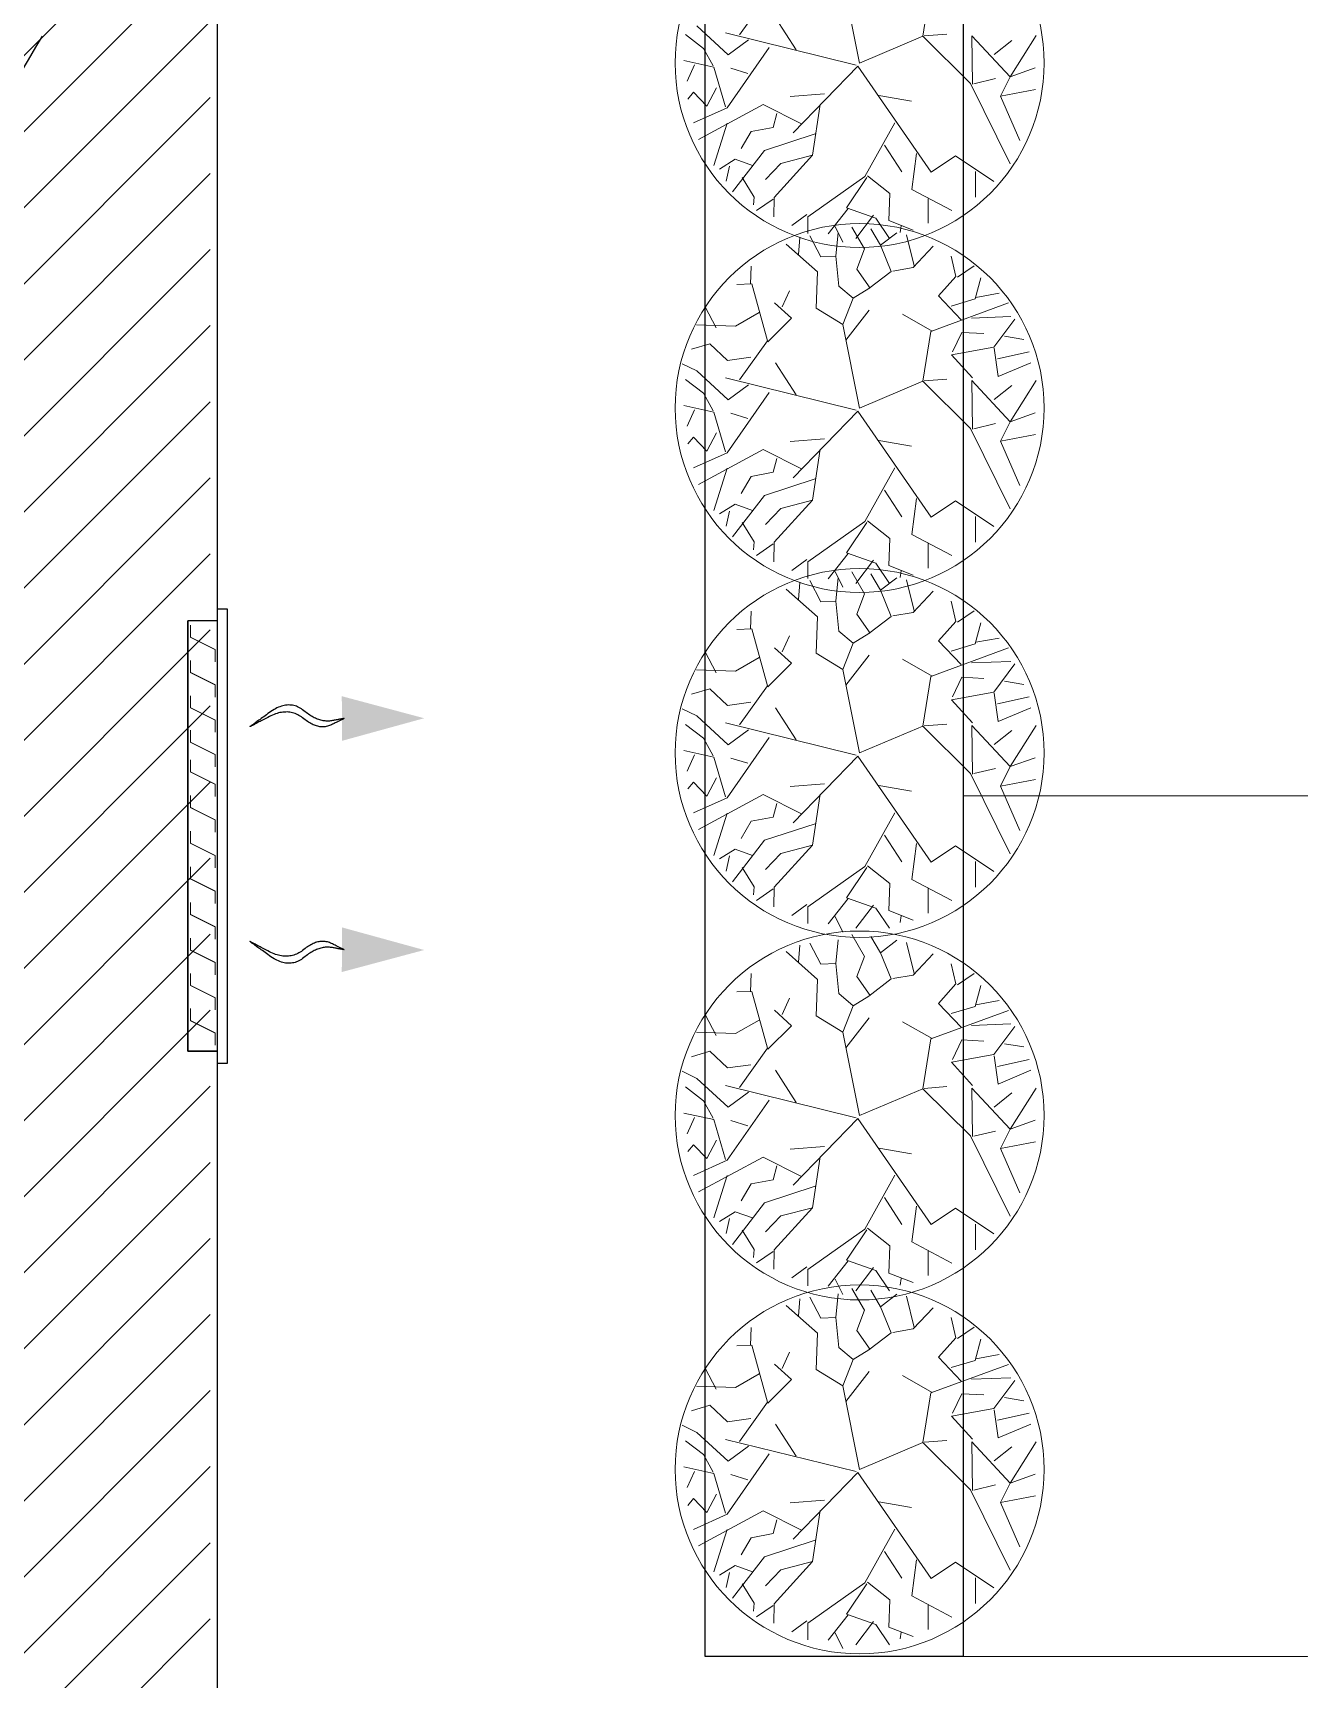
# Model space of a CAD drawing. Header units: millimetres. Extents: x 148480 to 578986, y 39883 to 155062.
# Drawn here: x 238386 to 240593, y 134799 to 137668 of the extents above; entities that cross this region are included whole.
import ezdxf

# ---------------------------------------------------------------- set-up
doc = ezdxf.new("R2010")
doc.units = ezdxf.units.MM
doc.linetypes.add('CONTINU', pattern=[0])
doc.linetypes.add('HIDDEN', pattern=[0.375, 0.25, -0.125])
for name, color, linetype in [('Flooring', 44, 'Continuous'), ('I - MODULAR', 44, 'Continuous'), ('Layer4', 6, 'Continuous'), ('M-HVAC ELLIPTICAL DUCT', 6, 'Continuous'), ('M-HVAC-GRIL', 6, 'Continuous'), ('M-HVAC-INSULATION', 8, 'Continuous'), ('M-HVAC-SUPP', 4, 'Continuous')]:
    doc.layers.add(name, color=color, linetype=linetype)
doc.layers.add('I-01$0$i-plants', color=7, linetype='Continuous', lineweight=13, true_color=0x86b300)
for name, color, linetype, lineweight in [('ID - MODULAR', 44, 'Continuous', 5), ('KDBS-SIDE THROW GRILLE', 1, 'Continuous', 18), ('M HVAC GRILLE', 6, 'Continuous', 13)]:
    doc.layers.add(name, color=color, linetype=linetype, lineweight=lineweight)

# ---------------------------------------------------------------- blocks, each defined once
blk = doc.blocks.new('GFC1')
at = {"layer": 'Flooring', "color": 8, "linetype": 'HIDDEN', "ltscale": 1500}
blk.add_lwpolyline([(328672.2, 130068.3, 1.540604), (310717.1, 129143.3, 0.119203), (311634.4, 128071.9, -0.704413), (307490.1, 113767.5)], format="xyb", dxfattribs=at)
at = {"layer": 'I - MODULAR', "color": 8, "linetype": 'Continuous'}
blk.add_lwpolyline([(312189.7, 143324.8), (312639.7, 143324.8), (312639.7, 135824.7), (312189.7, 135824.7)], close=True, dxfattribs=at)
at = {"layer": 'I-01$0$i-plants', "color": 8}
for p, q in [((312459.1, 138601.9), (312429.6, 138747.2)), ((312569.2, 138648.5), (312583.1, 138735.3)), ((312249.5, 138650.8), (312298.6, 138719.2)), ((312348.2, 138624.7), (312312.6, 138680.9)), ((312186.7, 138627.5), (312155.4, 138651.7)), ((312230.1, 138616.1), (312175.1, 138666.5)), ((312452.8, 138598), (312225.3, 138654.3)), ((312459.1, 138601.9), (312569.2, 138648.5)), ((312569.2, 138648.5), (312652.6, 138566.3)), ((312571.5, 138649.2), (312610.9, 138652.2)), ((312655.7, 138565.1), (312654.5, 138649.6)), ((312654.5, 138649.6), (312721.5, 138578.1)), ((312721.5, 138578.1), (312766.9, 138649.8)), ((312204, 138597.1), (312186.7, 138627.5)), ((312301.7, 138628.7), (312228.4, 138523.9)), ((312265.4, 138642.3), (312230.1, 138616.1)), ((312693.7, 138616.6), (312724.1, 138641.4)), ((312204.7, 138594.9), (312152.8, 138606.2)), ((312171.4, 138598.5), (312158.4, 138570.1)), ((312225.5, 138525.4), (312204.7, 138594.9)), ((312264.2, 138583.9), (312234.6, 138593)), ((312456, 138596.6), (312343.5, 138480.2)), ((312456, 138596.6), (312583.5, 138411.7)), ((312721.5, 138578.1), (312765, 138593.5)), ((312209.9, 138558.7), (312192.9, 138526.8)), ((312652.6, 138566.3), (312721.5, 138426.3)), ((312658, 138565.8), (312695.7, 138574.8)), ((312721.5, 138578.1), (312704.8, 138544.2)), ((312169.4, 138551), (312159.5, 138539.2)), ((312192.9, 138526.8), (312169.4, 138551)), ((312291.2, 138529.5), (312178.1, 138468.7)), ((312357.5, 138495.7), (312291.2, 138529.5)), ((312398.1, 138548), (312337.9, 138543.5)), ((312390.1, 138529.9), (312376.7, 138441.1)), ((312492.7, 138545.1), (312549.4, 138535.3)), ((312704.8, 138544.2), (312765.8, 138555.7)), ((312704.8, 138544.2), (312738.6, 138467.1)), ((312228.4, 138523.9), (312169.5, 138497.4)), ((312314.5, 138514.1), (312308.4, 138489.8)), ((312228.4, 138497.1), (312205.2, 138423.2)), ((312270.1, 138482.8), (312252.5, 138453)), ((312308.4, 138489.8), (312270.1, 138482.8)), ((312381.5, 138478.4), (312293.5, 138449.7)), ((312520.3, 138497.7), (312468.2, 138403.9)), ((312293.5, 138449.7), (312237.8, 138377.3)), ((312502.7, 138458.8), (312532.6, 138412.1)), ((312558, 138444.1), (312549.9, 138381.6)), ((312241.9, 138434.2), (312214.8, 138417.2)), ((312232, 138422.4), (312226.5, 138396)), ((312272.1, 138423.2), (312241.9, 138434.2)), ((312321.9, 138427), (312295.3, 138398.9)), ((312376.7, 138441.1), (312310.3, 138367.8)), ((312376.7, 138441.1), (312321.9, 138427)), ((312583.6, 138411.7), (312626.1, 138440.1)), ((312626.1, 138440.1), (312693.2, 138395.4)), ((312254.3, 138402.3), (312275.1, 138368.4)), ((312468.2, 138403.9), (312368.6, 138333.7)), ((312471.4, 138402.6), (312436.4, 138349.6)), ((312473, 138405.4), (312512, 138374.6)), ((312661.2, 138412.6), (312661.1, 138368.1)), ((312275.1, 138368.4), (312274, 138354.5)), ((312308.4, 138364.8), (312279.6, 138345)), ((312310.3, 138367.8), (312309.5, 138333.9)), ((312512, 138374.6), (312510, 138327.2)), ((312549.9, 138381.6), (312620, 138344.6)), ((312578.8, 138365.5), (312578.4, 138322.9)), ((312367.3, 138338), (312340.9, 138318.9)), ((312368.6, 138333.7), (312369.1, 138305)), ((312439.2, 138348.4), (312404.3, 138304.3)), ((312436.4, 138349.6), (312487.1, 138331.5)), ((312483, 138336.8), (312452.4, 138296.3)), ((312487.1, 138331.5), (312511.1, 138296.3)), ((312510, 138327.2), (312552.4, 138310.7)), ((312391.3, 138264.2), (312372.5, 138301)), ((312416.5, 138316.8), (312430, 138289.6)), ((312417.8, 138265.3), (312421.7, 138306.6)), ((312467.8, 138278), (312445.4, 138316.1)), ((312495.3, 138284.2), (312478.6, 138312.8)), ((312495.3, 138284.2), (312523.8, 138306)), ((312531.5, 138318), (312529.7, 138306.3)), ((312554.2, 138248.2), (312540.8, 138302.2)), ((312385.8, 138237.8), (312331.2, 138286.2)), ((312352.6, 138268.2), (312354.7, 138297.7)), ((312454, 138242.6), (312467.8, 138278)), ((312514.3, 138238.6), (312495.3, 138284.2)), ((312552.6, 138245.3), (312587, 138282.5)), ((312269.1, 138216.3), (312270.2, 138247.9)), ((312417.8, 138265.3), (312391.3, 138264.2)), ((312422.8, 138213.2), (312417.8, 138265.3)), ((312477.3, 138209.5), (312454, 138242.6)), ((312516.9, 138239.4), (312552.6, 138245.3)), ((312626.9, 138229.9), (312618.8, 138265.2)), ((312629.8, 138228.4), (312658.8, 138248.3)), ((312271.4, 138217), (312245.2, 138215.9)), ((312298.6, 138117.9), (312271.4, 138217)), ((312383.5, 138174.6), (312385.8, 138237.8)), ((312448, 138191.9), (312422.8, 138213.2)), ((312475.1, 138208.8), (312514.3, 138238.6)), ((312596.7, 138196.1), (312626.9, 138229.9)), ((312660.2, 138190.7), (312670.4, 138227.4)), ((312340.2, 138157.2), (312311, 138184.1)), ((312323.8, 138176.7), (312336.8, 138205.1)), ((312429.6, 138146), (312448, 138191.9)), ((312448, 138191.9), (312475.1, 138208.8)), ((312583.1, 138134), (312718.5, 138183.7)), ((312636, 138154.5), (312596.7, 138196.1)), ((312618.4, 138178.1), (312660.2, 138190.7)), ((312661.8, 138193.5), (312702.4, 138201)), ((312208.8, 138140.2), (312189.7, 138176.9)), ((312283.9, 138167.1), (312242.5, 138143.5)), ((312299.2, 138116), (312340.2, 138157.2)), ((312429.6, 138146), (312383.5, 138174.6)), ((312434.9, 138118.7), (312475.5, 138170.9)), ((312585.7, 138134.7), (312534.1, 138164.1)), ((312653.9, 138157.5), (312722.8, 138160.2)), ((312693.1, 138106.8), (312729.4, 138155.7)), ((312242.5, 138143.5), (312175, 138145.6)), ((312459.1, 138000.6), (312429.6, 138146)), ((312569.2, 138047.2), (312583.1, 138134)), ((312620.7, 138098.4), (312637.3, 138132.5)), ((312637.3, 138132.5), (312675.5, 138130.4)), ((312198.3, 138112.6), (312166.2, 138102.9)), ((312228.6, 138083.6), (312198.3, 138112.6)), ((312249.5, 138049.5), (312298.6, 138117.9)), ((312619.3, 138093.5), (312693.1, 138106.8)), ((312693.8, 138104.7), (312700.8, 138055.5)), ((312699.3, 138086.3), (312754.7, 138098.5)), ((312711.6, 138125.6), (312745.4, 138120.1)), ((312175.1, 138065.2), (312149.8, 138077.6)), ((312269.7, 138089.2), (312228.6, 138083.6)), ((312348.2, 138023.4), (312312.6, 138079.6)), ((312655.8, 138053.2), (312619.3, 138093.5)), ((312700.8, 138055.5), (312757.6, 138079.3)), ((312186.7, 138026.2), (312155.4, 138050.5)), ((312230.1, 138014.8), (312175.1, 138065.2)), ((312452.8, 137996.7), (312225.3, 138053)), ((312265.4, 138041), (312230.1, 138014.8)), ((312459.1, 138000.6), (312569.2, 138047.2)), ((312569.2, 138047.2), (312652.6, 137965)), ((312571.5, 138047.9), (312610.9, 138050.9)), ((312655.7, 137963.9), (312654.5, 138048.4)), ((312654.5, 138048.4), (312721.5, 137976.8)), ((312721.5, 137976.8), (312766.9, 138048.5)), ((312204, 137995.8), (312186.7, 138026.2)), ((312301.7, 138027.4), (312228.4, 137922.6)), ((312693.7, 138015.3), (312724.1, 138040.1)), ((312204.7, 137993.6), (312152.8, 138004.9)), ((312171.4, 137997.2), (312158.4, 137968.8)), ((312225.5, 137924.1), (312204.7, 137993.6)), ((312264.2, 137982.6), (312234.6, 137991.7)), ((312456, 137995.3), (312343.5, 137878.9)), ((312456, 137995.3), (312583.5, 137810.4)), ((312721.5, 137976.8), (312765, 137992.2)), ((312209.9, 137957.4), (312192.9, 137925.5)), ((312652.6, 137965), (312721.5, 137825)), ((312658, 137964.5), (312695.7, 137973.5)), ((312721.5, 137976.8), (312704.8, 137942.9)), ((312704.8, 137942.9), (312765.8, 137954.4)), ((312169.4, 137949.7), (312159.5, 137937.9)), ((312192.9, 137925.5), (312169.4, 137949.7)), ((312291.2, 137928.2), (312178.1, 137867.4)), ((312357.5, 137894.4), (312291.2, 137928.2)), ((312398.1, 137946.7), (312337.9, 137942.2)), ((312390.1, 137928.7), (312376.7, 137839.8)), ((312492.7, 137943.8), (312549.4, 137934)), ((312704.8, 137942.9), (312738.6, 137865.8)), ((312228.4, 137922.6), (312169.5, 137896.1)), ((312314.5, 137912.8), (312308.4, 137888.5)), ((312228.4, 137895.8), (312205.2, 137821.9)), ((312270.1, 137881.5), (312252.5, 137851.7)), ((312308.4, 137888.5), (312270.1, 137881.5)), ((312381.5, 137877.1), (312293.5, 137848.4)), ((312520.3, 137896.4), (312468.2, 137802.7)), ((312293.5, 137848.4), (312237.8, 137776)), ((312376.7, 137839.8), (312310.3, 137766.5)), ((312376.7, 137839.8), (312321.9, 137825.7)), ((312502.7, 137857.5), (312532.6, 137810.8)), ((312558, 137842.9), (312549.9, 137780.3)), ((312241.9, 137832.9), (312214.8, 137816)), ((312232, 137821.1), (312226.5, 137794.7)), ((312272.1, 137821.9), (312241.9, 137832.9)), ((312321.9, 137825.7), (312295.3, 137797.7)), ((312583.6, 137810.5), (312626.1, 137838.8)), ((312626.1, 137838.8), (312693.2, 137794.1)), ((312661.2, 137811.3), (312661.1, 137766.8)), ((312254.3, 137801), (312275.1, 137767.1)), ((312468.2, 137802.7), (312368.6, 137732.4)), ((312471.4, 137801.3), (312436.4, 137748.3)), ((312473, 137804.1), (312512, 137773.3)), ((312275.1, 137767.1), (312274, 137753.2)), ((312308.4, 137763.6), (312279.6, 137743.7)), ((312310.3, 137766.5), (312309.5, 137732.6)), ((312512, 137773.3), (312510, 137725.9)), ((312549.9, 137780.3), (312620, 137743.3)), ((312578.8, 137764.2), (312578.4, 137721.7)), ((312367.3, 137736.7), (312340.9, 137717.6)), ((312368.6, 137732.4), (312369.1, 137703.7)), ((312439.2, 137747.1), (312404.3, 137703)), ((312436.4, 137748.3), (312487.1, 137730.2)), ((312483, 137735.5), (312452.4, 137695)), ((312487.1, 137730.2), (312511.1, 137695)), ((312510, 137725.9), (312552.4, 137709.4)), ((312352.6, 137666.9), (312354.7, 137696.4)), ((312391.3, 137662.9), (312372.5, 137699.7)), ((312416.5, 137715.5), (312430, 137688.3)), ((312417.8, 137664.1), (312421.7, 137705.3)), ((312467.8, 137676.7), (312445.4, 137714.8)), ((312495.3, 137682.9), (312478.6, 137711.5)), ((312495.3, 137682.9), (312523.8, 137704.7)), ((312531.5, 137716.7), (312529.7, 137705)), ((312554.2, 137646.9), (312540.8, 137701)), ((312385.8, 137636.5), (312331.2, 137685)), ((312454, 137641.3), (312467.8, 137676.7)), ((312514.3, 137637.3), (312495.3, 137682.9)), ((312552.6, 137644.1), (312587, 137681.2)), ((312269.1, 137615), (312270.2, 137646.6)), ((312417.8, 137664.1), (312391.3, 137662.9)), ((312422.8, 137611.9), (312417.8, 137664.1)), ((312477.3, 137608.2), (312454, 137641.3)), ((312516.9, 137638.1), (312552.6, 137644.1)), ((312626.9, 137628.6), (312618.8, 137663.9)), ((312629.8, 137627.1), (312658.8, 137647.1)), ((312271.4, 137615.7), (312245.2, 137614.6)), ((312298.6, 137516.6), (312271.4, 137615.7)), ((312383.5, 137573.3), (312385.8, 137636.5)), ((312448, 137590.6), (312422.8, 137611.9)), ((312475.1, 137607.6), (312514.3, 137637.3)), ((312596.7, 137594.8), (312626.9, 137628.6)), ((312660.2, 137589.4), (312670.4, 137626.1)), ((312340.2, 137555.9), (312311, 137582.8)), ((312323.8, 137575.4), (312336.8, 137603.8)), ((312429.6, 137544.7), (312448, 137590.6)), ((312448, 137590.6), (312475.1, 137607.6)), ((312583.1, 137532.7), (312718.5, 137582.4)), ((312636, 137553.3), (312596.7, 137594.8)), ((312618.4, 137576.8), (312660.2, 137589.4)), ((312661.8, 137592.2), (312702.4, 137599.7)), ((312208.8, 137538.9), (312189.7, 137575.6)), ((312283.9, 137565.8), (312242.5, 137542.2)), ((312299.2, 137514.7), (312340.2, 137555.9)), ((312429.6, 137544.7), (312383.5, 137573.3)), ((312434.9, 137517.4), (312475.5, 137569.6)), ((312585.7, 137533.5), (312534.1, 137562.8)), ((312653.9, 137556.3), (312722.8, 137558.9)), ((312693.1, 137505.5), (312729.4, 137554.5)), ((312242.5, 137542.2), (312175, 137544.3)), ((312459.1, 137399.3), (312429.6, 137544.7)), ((312569.2, 137446), (312583.1, 137532.7)), ((312620.7, 137497.1), (312637.3, 137531.2)), ((312637.3, 137531.2), (312675.5, 137529.1)), ((312711.6, 137524.3), (312745.4, 137518.9)), ((312198.3, 137511.3), (312166.2, 137501.6)), ((312228.6, 137482.3), (312198.3, 137511.3)), ((312249.5, 137448.2), (312298.6, 137516.6)), ((312619.3, 137492.2), (312693.1, 137505.5)), ((312693.8, 137503.4), (312700.8, 137454.2)), ((312699.3, 137485), (312754.7, 137497.2)), ((312175.1, 137463.9), (312149.8, 137476.4)), ((312269.7, 137487.9), (312228.6, 137482.3)), ((312348.2, 137422.1), (312312.6, 137478.3)), ((312655.8, 137451.9), (312619.3, 137492.2)), ((312700.8, 137454.2), (312757.6, 137478)), ((312186.7, 137425), (312155.4, 137449.2)), ((312230.1, 137413.5), (312175.1, 137463.9)), ((312452.8, 137395.4), (312225.3, 137451.7)), ((312265.4, 137439.7), (312230.1, 137413.5)), ((312459.1, 137399.3), (312569.2, 137446)), ((312569.2, 137446), (312652.6, 137363.7)), ((312571.5, 137446.6), (312610.9, 137449.6)), ((312655.7, 137362.6), (312654.5, 137447.1)), ((312654.5, 137447.1), (312721.5, 137375.5)), ((312693.7, 137414), (312724.1, 137438.8)), ((312721.5, 137375.5), (312766.9, 137447.2)), ((312204, 137394.5), (312186.7, 137425)), ((312301.7, 137426.1), (312228.4, 137321.3)), ((312204.7, 137392.3), (312152.8, 137403.6)), ((312171.4, 137395.9), (312158.4, 137367.5)), ((312225.5, 137322.8), (312204.7, 137392.3)), ((312264.2, 137381.3), (312234.6, 137390.4)), ((312456, 137394), (312343.5, 137277.6)), ((312456, 137394), (312583.5, 137209.1)), ((312721.5, 137375.5), (312765, 137390.9)), ((312209.9, 137356.1), (312192.9, 137324.2)), ((312652.6, 137363.7), (312721.5, 137223.7)), ((312658, 137363.3), (312695.7, 137372.2)), ((312721.5, 137375.5), (312704.8, 137341.6)), ((312704.8, 137341.6), (312765.8, 137353.1)), ((312169.4, 137348.4), (312159.5, 137336.6)), ((312192.9, 137324.2), (312169.4, 137348.4)), ((312291.2, 137326.9), (312178.1, 137266.2)), ((312357.5, 137293.1), (312291.2, 137326.9)), ((312398.1, 137345.4), (312337.9, 137340.9)), ((312390.1, 137327.4), (312376.7, 137238.5)), ((312492.7, 137342.5), (312549.4, 137332.7)), ((312704.8, 137341.6), (312738.6, 137264.5)), ((312228.4, 137321.3), (312169.5, 137294.8)), ((312228.4, 137294.5), (312205.2, 137220.6)), ((312314.5, 137311.5), (312308.4, 137287.2)), ((312520.3, 137295.1), (312468.2, 137201.4)), ((312270.1, 137280.2), (312252.5, 137250.5)), ((312308.4, 137287.2), (312270.1, 137280.2)), ((312381.5, 137275.9), (312293.5, 137247.1)), ((312293.5, 137247.1), (312237.8, 137174.7)), ((312376.7, 137238.5), (312310.3, 137165.2)), ((312376.7, 137238.5), (312321.9, 137224.4)), ((312502.7, 137256.2), (312532.6, 137209.5)), ((312558, 137241.6), (312549.9, 137179)), ((312583.6, 137209.2), (312626.1, 137237.5)), ((312626.1, 137237.5), (312693.2, 137192.8)), ((312241.9, 137231.6), (312214.8, 137214.7)), ((312232, 137219.8), (312226.5, 137193.4)), ((312272.1, 137220.7), (312241.9, 137231.6)), ((312321.9, 137224.4), (312295.3, 137196.4)), ((312661.2, 137210), (312661.1, 137165.5)), ((312254.3, 137199.7), (312275.1, 137165.8)), ((312468.2, 137201.4), (312368.6, 137131.1)), ((312471.4, 137200), (312436.4, 137147)), ((312473, 137202.8), (312512, 137172.1)), ((312275.1, 137165.8), (312274, 137151.9)), ((312308.4, 137162.3), (312279.6, 137142.4)), ((312310.3, 137165.2), (312309.5, 137131.4)), ((312512, 137172.1), (312510, 137124.6)), ((312549.9, 137179), (312620, 137142)), ((312578.8, 137162.9), (312578.4, 137120.4)), ((312367.3, 137135.4), (312340.9, 137116.3)), ((312368.6, 137131.1), (312369.1, 137102.4)), ((312439.2, 137145.8), (312404.3, 137101.7)), ((312436.4, 137147), (312487.1, 137128.9)), ((312483, 137134.2), (312452.4, 137093.7)), ((312487.1, 137128.9), (312511.1, 137093.7)), ((312510, 137124.6), (312552.4, 137108.1)), ((312416.5, 137114.2), (312430, 137087)), ((312531.5, 137115.4), (312529.7, 137103.7)), ((312391.3, 137031), (312372.5, 137067.8)), ((312417.8, 137032.2), (312421.7, 137073.5)), ((312467.8, 137044.8), (312445.4, 137082.9)), ((312495.3, 137051), (312478.6, 137079.6)), ((312495.3, 137051), (312523.8, 137072.8)), ((312554.2, 137015), (312540.8, 137069.1)), ((312385.8, 137004.6), (312331.2, 137053.1)), ((312352.6, 137035), (312354.7, 137064.6)), ((312454, 137009.5), (312467.8, 137044.8)), ((312514.3, 137005.4), (312495.3, 137051)), ((312552.6, 137012.2), (312587, 137049.4)), ((312269.1, 136983.2), (312270.2, 137014.8)), ((312417.8, 137032.2), (312391.3, 137031)), ((312422.8, 136980.1), (312417.8, 137032.2)), ((312477.3, 136976.4), (312454, 137009.5)), ((312516.9, 137006.2), (312552.6, 137012.2)), ((312626.9, 136996.8), (312618.8, 137032.1)), ((312629.8, 136995.3), (312658.8, 137015.2)), ((312271.4, 136983.8), (312245.2, 136982.8)), ((312298.6, 136884.7), (312271.4, 136983.8)), ((312383.5, 136941.4), (312385.8, 137004.6)), ((312448, 136958.7), (312422.8, 136980.1)), ((312475.1, 136975.7), (312514.3, 137005.4)), ((312596.7, 136962.9), (312626.9, 136996.8)), ((312660.2, 136957.5), (312670.4, 136994.2)), ((312340.2, 136924), (312311, 136950.9)), ((312323.8, 136943.6), (312336.8, 136971.9)), ((312429.6, 136912.8), (312448, 136958.7)), ((312448, 136958.7), (312475.1, 136975.7)), ((312583.1, 136900.8), (312718.5, 136950.6)), ((312636, 136921.4), (312596.7, 136962.9)), ((312618.4, 136945), (312660.2, 136957.5)), ((312661.8, 136960.4), (312702.4, 136967.8)), ((312208.8, 136907), (312189.7, 136943.7)), ((312283.9, 136933.9), (312242.5, 136910.3)), ((312299.2, 136882.8), (312340.2, 136924)), ((312429.6, 136912.8), (312383.5, 136941.4)), ((312434.9, 136885.5), (312475.5, 136937.8)), ((312585.7, 136901.6), (312534.1, 136930.9)), ((312653.9, 136924.4), (312722.8, 136927.1)), ((312693.1, 136873.7), (312729.4, 136922.6)), ((312242.5, 136910.3), (312175, 136912.5)), ((312459.1, 136767.5), (312429.6, 136912.8)), ((312569.2, 136814.1), (312583.1, 136900.8)), ((312620.7, 136865.2), (312637.3, 136899.4)), ((312637.3, 136899.4), (312675.5, 136897.3)), ((312711.6, 136892.5), (312745.4, 136887)), ((312198.3, 136879.4), (312166.2, 136869.8)), ((312228.6, 136850.5), (312198.3, 136879.4)), ((312249.5, 136816.3), (312298.6, 136884.7)), ((312619.3, 136860.4), (312693.1, 136873.7)), ((312693.8, 136871.5), (312700.8, 136822.3)), ((312699.3, 136853.1), (312754.7, 136865.3)), ((312175.1, 136832), (312149.8, 136844.5)), ((312269.7, 136856), (312228.6, 136850.5)), ((312348.2, 136790.2), (312312.6, 136846.5)), ((312655.8, 136820), (312619.3, 136860.4)), ((312700.8, 136822.3), (312757.6, 136846.2)), ((312186.7, 136793.1), (312155.4, 136817.3)), ((312230.1, 136781.7), (312175.1, 136832)), ((312452.8, 136763.6), (312225.3, 136819.9)), ((312265.4, 136807.9), (312230.1, 136781.7)), ((312459.1, 136767.5), (312569.2, 136814.1)), ((312569.2, 136814.1), (312652.6, 136731.8)), ((312571.5, 136814.8), (312610.9, 136817.8)), ((312655.7, 136730.7), (312654.5, 136815.2)), ((312654.5, 136815.2), (312721.5, 136743.7)), ((312693.7, 136782.2), (312724.1, 136806.9)), ((312721.5, 136743.7), (312766.9, 136815.3)), ((312204, 136762.6), (312186.7, 136793.1)), ((312301.7, 136794.3), (312228.4, 136689.5)), ((312204.7, 136760.5), (312152.8, 136771.7)), ((312171.4, 136764), (312158.4, 136735.7)), ((312225.5, 136691), (312204.7, 136760.5)), ((312264.2, 136749.4), (312234.6, 136758.5)), ((312456, 136762.2), (312343.5, 136645.8)), ((312456, 136762.2), (312583.5, 136577.2)), ((312721.5, 136743.7), (312765, 136759.1)), ((312209.9, 136724.3), (312192.9, 136692.4)), ((312652.6, 136731.8), (312721.5, 136591.8)), ((312658, 136731.4), (312695.7, 136740.3)), ((312721.5, 136743.7), (312704.8, 136709.8)), ((312704.8, 136709.8), (312765.8, 136721.3)), ((312169.4, 136716.6), (312159.5, 136704.8)), ((312192.9, 136692.4), (312169.4, 136716.6)), ((312291.2, 136695), (312178.1, 136634.3)), ((312357.5, 136661.3), (312291.2, 136695)), ((312398.1, 136713.5), (312337.9, 136709)), ((312390.1, 136695.5), (312376.7, 136606.6)), ((312492.7, 136710.7), (312549.4, 136700.9)), ((312704.8, 136709.8), (312738.6, 136632.6)), ((312228.4, 136689.5), (312169.5, 136663)), ((312314.5, 136679.6), (312308.4, 136655.4)), ((312520.3, 136663.3), (312468.2, 136569.5)), ((312228.4, 136662.6), (312205.2, 136588.8)), ((312270.1, 136648.3), (312252.5, 136618.6)), ((312308.4, 136655.4), (312270.1, 136648.3)), ((312381.5, 136644), (312293.5, 136615.3)), ((312293.5, 136615.3), (312237.8, 136542.8)), ((312376.7, 136606.6), (312310.3, 136533.3)), ((312376.7, 136606.6), (312321.9, 136592.5)), ((312502.7, 136624.4), (312532.6, 136577.6)), ((312558, 136609.7), (312549.9, 136547.1)), ((312583.6, 136577.3), (312626.1, 136605.7)), ((312626.1, 136605.7), (312693.2, 136561)), ((312241.9, 136599.8), (312214.8, 136582.8)), ((312232, 136588), (312226.5, 136561.6)), ((312272.1, 136588.8), (312241.9, 136599.8)), ((312321.9, 136592.5), (312295.3, 136564.5)), ((312661.2, 136578.2), (312661.1, 136533.6)), ((312254.3, 136567.8), (312275.1, 136534)), ((312468.2, 136569.5), (312368.6, 136499.3)), ((312471.4, 136568.1), (312436.4, 136515.2)), ((312473, 136571), (312512, 136540.2)), ((312275.1, 136534), (312274, 136520.1)), ((312308.4, 136530.4), (312279.6, 136510.6)), ((312310.3, 136533.3), (312309.5, 136499.5)), ((312512, 136540.2), (312510, 136492.7)), ((312549.9, 136547.1), (312620, 136510.1)), ((312578.8, 136531.1), (312578.4, 136488.5)), ((312367.3, 136503.6), (312340.9, 136484.5)), ((312368.6, 136499.3), (312369.1, 136470.5)), ((312439.2, 136514), (312404.3, 136469.9)), ((312436.4, 136515.2), (312487.1, 136497.1)), ((312483, 136502.3), (312452.4, 136461.9)), ((312487.1, 136497.1), (312511.1, 136461.8)), ((312510, 136492.7), (312552.4, 136476.3)), ((312416.5, 136482.4), (312430, 136455.2)), ((312467.8, 136428), (312445.4, 136466.1)), ((312495.3, 136434.2), (312478.6, 136462.8)), ((312531.5, 136483.6), (312529.7, 136471.8)), ((312385.8, 136387.8), (312331.2, 136436.3)), ((312352.6, 136418.2), (312354.7, 136447.7)), ((312391.3, 136414.2), (312372.5, 136451)), ((312417.8, 136415.4), (312421.7, 136456.6)), ((312495.3, 136434.2), (312523.8, 136456)), ((312514.3, 136388.6), (312495.3, 136434.2)), ((312554.2, 136398.2), (312540.8, 136452.3)), ((312417.8, 136415.4), (312391.3, 136414.2)), ((312422.8, 136363.2), (312417.8, 136415.4)), ((312454, 136392.6), (312467.8, 136428)), ((312552.6, 136395.4), (312587, 136432.5)), ((312626.9, 136379.9), (312618.8, 136415.2)), ((312269.1, 136366.3), (312270.2, 136397.9)), ((312383.5, 136324.6), (312385.8, 136387.8)), ((312477.3, 136359.5), (312454, 136392.6)), ((312475.1, 136358.9), (312514.3, 136388.6)), ((312516.9, 136389.4), (312552.6, 136395.4)), ((312596.7, 136346.1), (312626.9, 136379.9)), ((312629.8, 136378.5), (312658.8, 136398.4)), ((312660.2, 136340.7), (312670.4, 136377.4)), ((312271.4, 136367), (312245.2, 136365.9)), ((312298.6, 136267.9), (312271.4, 136367)), ((312323.8, 136326.7), (312336.8, 136355.1)), ((312448, 136341.9), (312422.8, 136363.2)), ((312448, 136341.9), (312475.1, 136358.9)), ((312661.8, 136343.6), (312702.4, 136351)), ((312208.8, 136290.2), (312189.7, 136326.9)), ((312340.2, 136307.2), (312311, 136334.1)), ((312429.6, 136296), (312383.5, 136324.6)), ((312429.6, 136296), (312448, 136341.9)), ((312434.9, 136268.7), (312475.5, 136321)), ((312583.1, 136284), (312718.5, 136333.7)), ((312636, 136304.6), (312596.7, 136346.1)), ((312618.4, 136328.2), (312660.2, 136340.7)), ((312242.5, 136293.5), (312175, 136295.7)), ((312283.9, 136317.1), (312242.5, 136293.5)), ((312299.2, 136266), (312340.2, 136307.2)), ((312459.1, 136150.6), (312429.6, 136296)), ((312585.7, 136284.8), (312534.1, 136314.1)), ((312653.9, 136307.6), (312722.8, 136310.3)), ((312693.1, 136256.9), (312729.4, 136305.8)), ((312198.3, 136262.6), (312166.2, 136252.9)), ((312228.6, 136233.6), (312198.3, 136262.6)), ((312249.5, 136199.5), (312298.6, 136267.9)), ((312569.2, 136197.3), (312583.1, 136284)), ((312620.7, 136248.4), (312637.3, 136282.6)), ((312637.3, 136282.6), (312675.5, 136280.4)), ((312711.6, 136275.7), (312745.4, 136270.2)), ((312269.7, 136239.2), (312228.6, 136233.6)), ((312619.3, 136243.6), (312693.1, 136256.9)), ((312655.8, 136203.2), (312619.3, 136243.6)), ((312693.8, 136254.7), (312700.8, 136205.5)), ((312699.3, 136236.3), (312754.7, 136248.5)), ((312175.1, 136215.2), (312149.8, 136227.7)), ((312230.1, 136164.8), (312175.1, 136215.2)), ((312348.2, 136173.4), (312312.6, 136229.6)), ((312700.8, 136205.5), (312757.6, 136229.3)), ((312186.7, 136176.3), (312155.4, 136200.5)), ((312204, 136145.8), (312186.7, 136176.3)), ((312452.8, 136146.7), (312225.3, 136203)), ((312301.7, 136177.5), (312228.4, 136072.7)), ((312265.4, 136191), (312230.1, 136164.8)), ((312459.1, 136150.6), (312569.2, 136197.3)), ((312569.2, 136197.3), (312652.6, 136115)), ((312571.5, 136198), (312610.9, 136200.9)), ((312655.7, 136113.9), (312654.5, 136198.4)), ((312654.5, 136198.4), (312721.5, 136126.8)), ((312693.7, 136165.4), (312724.1, 136190.1)), ((312721.5, 136126.8), (312766.9, 136198.5)), ((312204.7, 136143.6), (312152.8, 136154.9)), ((312171.4, 136147.2), (312158.4, 136118.8)), ((312225.5, 136074.1), (312204.7, 136143.6)), ((312264.2, 136132.6), (312234.6, 136141.7)), ((312456, 136145.3), (312343.5, 136028.9)), ((312456, 136145.3), (312583.5, 135960.4)), ((312658, 136114.6), (312695.7, 136123.5)), ((312721.5, 136126.8), (312704.8, 136092.9)), ((312721.5, 136126.8), (312765, 136142.2)), ((312169.4, 136099.7), (312159.5, 136087.9)), ((312192.9, 136075.5), (312169.4, 136099.7)), ((312209.9, 136107.5), (312192.9, 136075.5)), ((312398.1, 136096.7), (312337.9, 136092.2)), ((312492.7, 136093.9), (312549.4, 136084)), ((312652.6, 136115), (312721.5, 135975)), ((312704.8, 136092.9), (312765.8, 136104.4)), ((312704.8, 136092.9), (312738.6, 136015.8)), ((312228.4, 136072.7), (312169.5, 136046.1)), ((312291.2, 136078.2), (312178.1, 136017.5)), ((312357.5, 136044.5), (312291.2, 136078.2)), ((312314.5, 136062.8), (312308.4, 136038.6)), ((312390.1, 136078.7), (312376.7, 135989.8)), ((312228.4, 136045.8), (312205.2, 135972)), ((312308.4, 136038.6), (312270.1, 136031.5)), ((312520.3, 136046.4), (312468.2, 135952.7)), ((312270.1, 136031.5), (312252.5, 136001.8)), ((312381.5, 136027.2), (312293.5, 135998.4)), ((312502.7, 136007.5), (312532.6, 135960.8)), ((312241.9, 135983), (312214.8, 135966)), ((312293.5, 135998.4), (312237.8, 135926)), ((312272.1, 135972), (312241.9, 135983)), ((312321.9, 135975.7), (312295.3, 135947.7)), ((312376.7, 135989.8), (312310.3, 135916.5)), ((312376.7, 135989.8), (312321.9, 135975.7)), ((312558, 135992.9), (312549.9, 135930.3)), ((312583.6, 135960.5), (312626.1, 135988.8)), ((312626.1, 135988.8), (312693.2, 135944.1)), ((312232, 135971.1), (312226.5, 135944.7)), ((312254.3, 135951), (312275.1, 135917.2)), ((312468.2, 135952.7), (312368.6, 135882.4)), ((312471.4, 135951.3), (312436.4, 135898.3)), ((312473, 135954.1), (312512, 135923.4)), ((312661.2, 135961.4), (312661.1, 135916.8)), ((312275.1, 135917.2), (312274, 135903.3)), ((312512, 135923.4), (312510, 135875.9)), ((312549.9, 135930.3), (312620, 135893.3)), ((312308.4, 135913.6), (312279.6, 135893.8)), ((312310.3, 135916.5), (312309.5, 135882.7)), ((312439.2, 135897.1), (312404.3, 135853.1)), ((312436.4, 135898.3), (312487.1, 135880.2)), ((312578.8, 135914.2), (312578.4, 135871.7)), ((312367.3, 135886.8), (312340.9, 135867.6)), ((312368.6, 135882.4), (312369.1, 135853.7)), ((312416.5, 135865.5), (312430, 135838.3)), ((312483, 135885.5), (312452.4, 135845.1)), ((312487.1, 135880.2), (312511.1, 135845)), ((312510, 135875.9), (312552.4, 135859.4)), ((312531.5, 135866.7), (312529.7, 135855))]:
    blk.add_line(p, q, dxfattribs=at)
at = {"layer": 'I-01$0$i-plants', "color": 8, "linetype": 'CONTINU'}
for centre in [(312459.1, 138601.9), (312459.1, 138000.6), (312459.1, 137399.3), (312459.1, 136767.5), (312459.1, 136150.6)]:
    blk.add_circle(centre, 321.5, dxfattribs=at)
at = {"layer": 'ID - MODULAR', "color": 8, "ltscale": 500}
blk.add_lwpolyline([(312639.7, 138824.7), (313389.7, 138824.7), (313389.7, 137324.7), (312639.7, 137324.7)], close=True, dxfattribs=at)
blk.add_lwpolyline([(312639.7, 135824.7), (313239.7, 135824.7, 0.414214), (313389.7, 135974.7), (313389.7, 137324.7), (312639.7, 137324.7)], format="xyb", close=True, dxfattribs=at)
blk = doc.blocks.new('RAAAA')
at = {"linetype": 'Continuous', "ltscale": 1000}
for points in [[(363.4, 0, 0), (363.4, 0, 0), (363.7, -0.1, 0), (364.2, -0.1, 0), (364.8, -0.3, 0), (365.6, -0.4, 0), (366.7, -0.6, 0), (367.9, -0.8, 0), (369.2, -1, 0), (370.8, -1.3, 0), (372.5, -1.6, 0), (374.5, -1.9, 0), (376.6, -2.3, 0), (378.9, -2.7, 0), (381.4, -3.1, 0), (384, -3.6, 0), (386.9, -4.1, 0), (389.9, -4.6, 0), (393.2, -5.2, 0), (396.6, -5.8, 0), (400.1, -6.4, 0), (403.9, -7, 0), (407.9, -7.7, 0), (412, -8.4, 0), (416.3, -9.2, 0), (420.8, -10, 0), (420.8, -10, 0), (425.5, -10.6, 0), (430.1, -11.1, 0), (434.8, -11.4, 0), (439.5, -11.5, 0), (444.2, -11.3, 0), (449, -10.9, 0), (453.8, -10.4, 0), (458.7, -9.6, 0), (463.6, -8.6, 0), (468.5, -7.4, 0), (473.4, -5.9, 0), (478.4, -4.3, 0), (483.4, -2.5, 0), (488.4, -0.4, 0), (493.5, 1.9, 0), (498.6, 4.3, 0), (503.8, 7, 0), (508.9, 9.9, 0), (514.1, 13, 0), (519.4, 16.3, 0), (524.6, 19.9, 0), (529.9, 23.6, 0), (535.3, 27.6, 0), (540.6, 31.7, 0), (546.1, 36.1, 0), (546.1, 36.1, 0), (551.5, 40.4, 0), (557, 44.3, 0), (562.6, 47.8, 0), (568.3, 51, 0), (574, 53.7, 0), (579.8, 56.1, 0), (585.6, 58.1, 0), (591.5, 59.7, 0), (597.5, 60.9, 0), (603.6, 61.8, 0), (609.7, 62.2, 0), (615.9, 62.3, 0), (622.1, 62, 0), (628.4, 61.3, 0), (634.8, 60.2, 0), (641.3, 58.7, 0), (647.8, 56.9, 0), (654.4, 54.7, 0), (661, 52, 0), (667.8, 49.1, 0), (674.5, 45.7, 0), (681.4, 41.9, 0), (688.3, 37.8, 0), (695.3, 33.2, 0), (702.3, 28.3, 0), (702.3, 28.3, 0), (709.3, 23.3, 0), (716, 18.5, 0), (722.3, 13.9, 0), (728.4, 9.5, 0), (734.2, 5.3, 0), (739.8, 1.4, 0), (745, -2.4, 0), (750, -6, 0), (754.6, -9.4, 0), (759, -12.5, 0), (763.1, -15.5, 0), (767, -18.3, 0), (770.5, -20.8, 0), (773.8, -23.2, 0), (776.7, -25.3, 0), (779.4, -27.2, 0), (781.8, -29, 0), (784, -30.5, 0), (785.8, -31.8, 0), (787.4, -33, 0), (788.6, -33.9, 0), (789.6, -34.6, 0), (790.3, -35.1, 0), (790.8, -35.4, 0), (790.9, -35.5, 0)], [(363.4, 0, 0), (363.4, 0, 0), (363.7, -0.2, 0), (364.2, -0.4, 0), (364.8, -0.7, 0), (365.6, -1.1, 0), (366.7, -1.6, 0), (367.9, -2.2, 0), (369.2, -2.9, 0), (370.8, -3.7, 0), (372.5, -4.5, 0), (374.5, -5.5, 0), (376.6, -6.5, 0), (378.9, -7.6, 0), (381.4, -8.8, 0), (384, -10.1, 0), (386.9, -11.5, 0), (389.9, -13, 0), (393.2, -14.6, 0), (396.6, -16.3, 0), (400.1, -18, 0), (403.9, -19.9, 0), (407.9, -21.8, 0), (412, -23.9, 0), (416.3, -26, 0), (420.8, -28.2, 0), (420.8, -28.2, 0), (425.5, -30.3, 0), (430.1, -32.2, 0), (434.8, -33.7, 0), (439.5, -35, 0), (444.2, -36.1, 0), (449, -36.9, 0), (453.8, -37.4, 0), (458.7, -37.6, 0), (463.6, -37.6, 0), (468.5, -37.3, 0), (473.4, -36.7, 0), (478.4, -35.8, 0), (483.4, -34.7, 0), (488.4, -33.3, 0), (493.5, -31.7, 0), (498.6, -29.8, 0), (503.8, -27.6, 0), (508.9, -25.1, 0), (514.1, -22.4, 0), (519.4, -19.4, 0), (524.6, -16.1, 0), (529.9, -12.6, 0), (535.3, -8.8, 0), (540.6, -4.7, 0), (546.1, -0.3, 0), (546.1, -0.3, 0), (551.5, 4, 0), (557, 8, 0), (562.6, 11.6, 0), (568.3, 15, 0), (574, 18, 0), (579.8, 20.7, 0), (585.6, 23.1, 0), (591.5, 25.1, 0), (597.5, 26.8, 0), (603.6, 28.2, 0), (609.7, 29.3, 0), (615.9, 30, 0), (622.1, 30.5, 0), (628.4, 30.5, 0), (634.8, 30.3, 0), (641.3, 29.8, 0), (647.8, 28.9, 0), (654.4, 27.7, 0), (661, 26.1, 0), (667.8, 24.3, 0), (674.5, 22.1, 0), (681.4, 19.6, 0), (688.3, 16.7, 0), (695.3, 13.6, 0), (702.3, 10.1, 0), (702.3, 10.1, 0), (709.3, 6.5, 0), (716, 3.1, 0), (722.3, -0.2, 0), (728.4, -3.3, 0), (734.2, -6.3, 0), (739.8, -9.2, 0), (745, -11.9, 0), (750, -14.4, 0), (754.6, -16.8, 0), (759, -19.1, 0), (763.1, -21.2, 0), (767, -23.2, 0), (770.5, -25, 0), (773.8, -26.7, 0), (776.7, -28.2, 0), (779.4, -29.6, 0), (781.8, -30.8, 0), (784, -31.9, 0), (785.8, -32.9, 0), (787.4, -33.7, 0), (788.6, -34.3, 0), (789.6, -34.9, 0), (790.3, -35.2, 0), (790.8, -35.4, 0), (790.9, -35.5, 0)]]:
    blk.add_polyline3d(points, dxfattribs=at)
blk.add_solid([(373.4, 101.3), (0, 0), (373.4, -101.3)], dxfattribs=at)
blk = doc.blocks.new('600X200 SIDE THROW GRILLE')
at = {"layer": 'M-HVAC-GRIL', "linetype": 'ByBlock'}
blk.add_lwpolyline([(375, -5), (396.4, -5), (396.4, 12.1), (-396.4, 12.1), (-396.4, -5), (-375, -5), (375, -5), (375, -56.4), (-375, -56.4), (-375, -5), (-375, -56.4), (375, -56.4), (375, -56.4)], dxfattribs=at)
at = {"layer": 'M-HVAC-GRIL', "lineweight": 0, "const_width": 1.71}
for points in [[(-364.6, -8.9), (-343.2, -8.9), (-321.8, -51.7), (-300.3, -51.7)], [(-303.2, -8.9), (-281.8, -8.9), (-260.3, -51.7), (-238.9, -51.7)], [(-241.8, -8.9), (-220.3, -8.9), (-198.9, -51.7), (-177.5, -51.7)], [(-179.6, -8.9), (-158.2, -8.9), (-136.8, -51.7), (-115.3, -51.7)], [(-117.5, -8.9), (-96, -8.9), (-74.6, -51.7), (-53.2, -51.7)], [(-55.3, -8.9), (-33.9, -8.9), (-12.5, -51.7), (9, -51.7)], [(6.8, -8.9), (28.2, -8.9), (49.7, -51.7), (71.1, -51.7)], [(69, -8.9), (90.4, -8.9), (111.8, -51.7), (133.2, -51.7)], [(120.6, -8.9), (142.1, -8.9), (163.5, -51.7), (184.9, -51.7)], [(180.8, -8.9), (202.2, -8.9), (223.6, -51.7), (245.1, -51.7)], [(242.2, -8.9), (263.6, -8.9), (285.1, -51.7), (306.5, -51.7)], [(303.6, -8.9), (325.1, -8.9), (346.5, -51.7), (367.9, -51.7)]]:
    blk.add_lwpolyline(points, dxfattribs=at)
at = {"layer": 'M-HVAC-SUPP'}
for p, xscale, yscale, zscale, rotation in [((-198.5, 355.3), -0.3839999997941415, 0.3839999997941436, 0.3839999997941436, 90.2028781887322), ((205.5, 355.3), 0.3839999997941415, 0.3839999997941415, 0.3839999997941415, 269.7971218112675)]:
    blk.add_blockref('RAAAA', p, dxfattribs=dict(at, xscale=xscale, yscale=yscale, zscale=zscale, rotation=rotation))
blk = doc.blocks.new('jyfhg')
at = {"layer": 'KDBS-SIDE THROW GRILLE', "xscale": -1, "rotation": 90.00000000000006}
blk.add_blockref('600X200 SIDE THROW GRILLE', (-100, -325), dxfattribs=at)

msp = doc.modelspace()

# ---------------------------------------------------------------- block references
at = {"layer": 'Layer4', "linetype": 'Continuous', "rotation": 360}
msp.add_blockref('GFC1', (-72632.4, -986), dxfattribs=at)

# ---------------------------------------------------------------- next in the draw order: hatches: boundary and pattern name
at = {"layer": 'M-HVAC-INSULATION'}
h = msp.add_hatch(dxfattribs=at)
h.set_pattern_fill('ANSI31', color=26, scale=750, angle=180, style=0)
h.set_pattern_definition([(225, (811127.6, 15256.2), (66.29126, -66.29126), [])])
h.paths.add_polyline_path([(238069.9, 133775.8), (238694.9, 133775.8), (238694.9, 140493.1), (238069.9, 140493.1)])

# ---------------------------------------------------------------- next in the draw order: linework, layer by layer
at = {"layer": 'M-HVAC ELLIPTICAL DUCT', "linetype": 'Continuous'}
msp.add_line((238707.4, 133775.8, 0), (238707.4, 140493.1, 0), dxfattribs=at)

# ---------------------------------------------------------------- next in the draw order: block references
at = {"layer": 'M HVAC GRILLE', "color": 0, "rotation": 179.9999999999999}
msp.add_blockref('jyfhg', (238612.4, 135943.4), dxfattribs=at)

doc.saveas('drawing.dxf')
